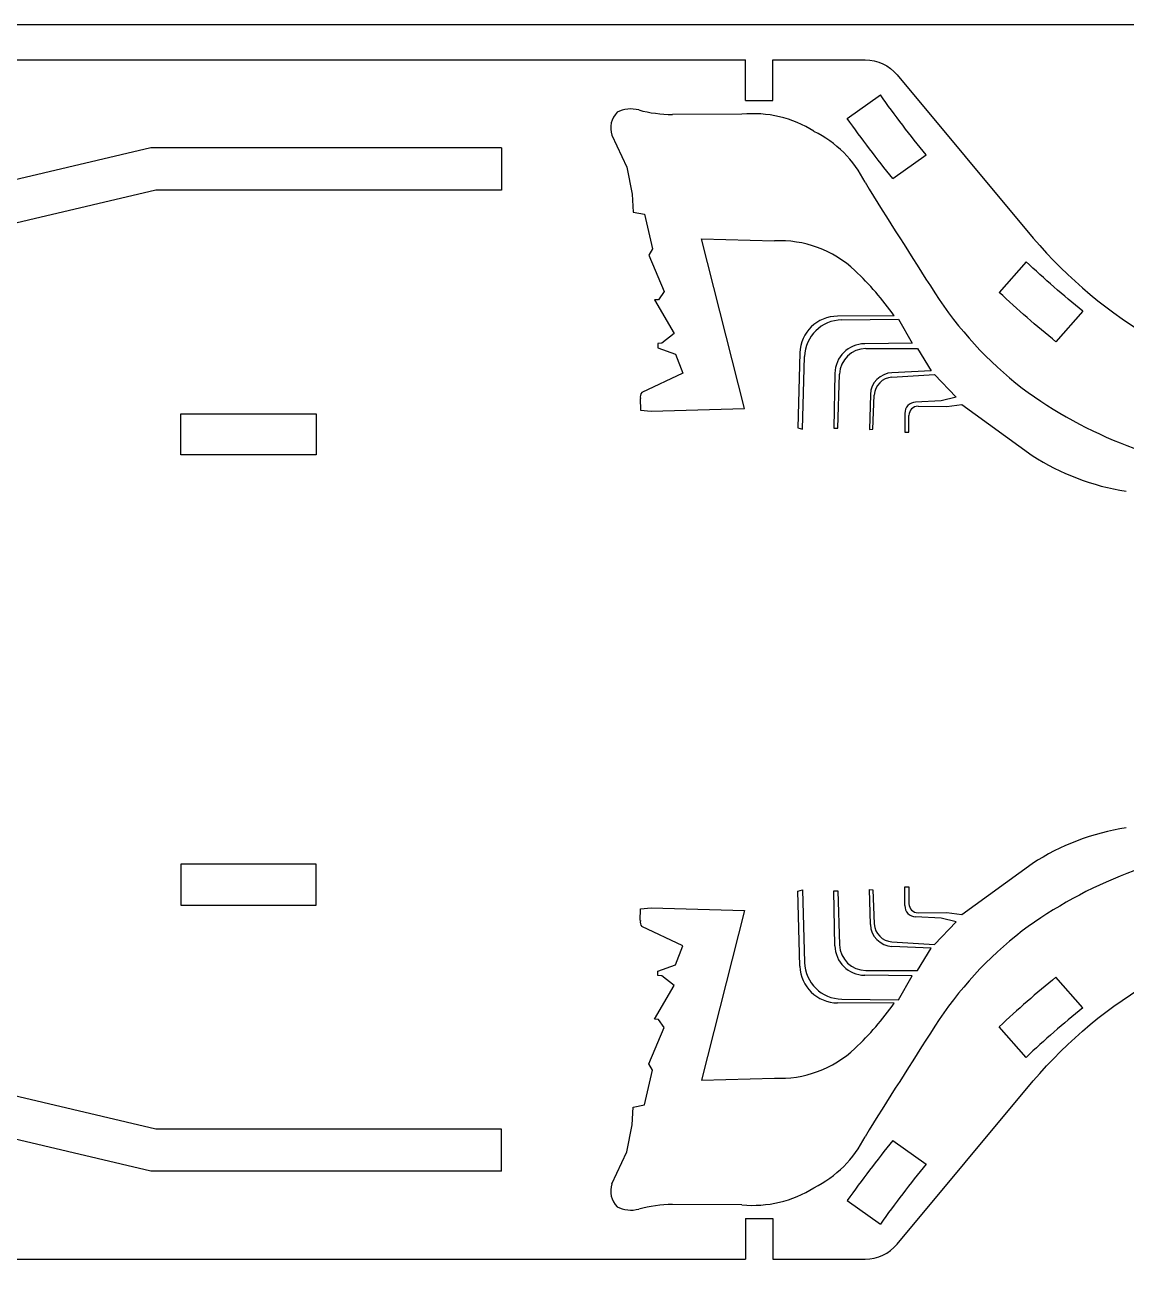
# Model space of a CAD drawing. Header units: centimetres. Extents: x 56783 to 57745, y 15612 to 15912.
# Drawn here: x 56893.9 to 56975.1, y 15820.2 to 15911.9 of the extents above; entities that cross this region are included whole.
import ezdxf

# ---------------------------------------------------------------- set-up
doc = ezdxf.new("R2010")
doc.units = ezdxf.units.CM
doc.header["$MEASUREMENT"] = 0
doc.layers.add('Exterior', color=7, linetype='Continuous')
doc.layers.add('Interior', color=4, linetype='Continuous')

msp = doc.modelspace()

# ---------------------------------------------------------------- linework, layer by layer
at = {"layer": 'Exterior'}
for p, q in [((56826.027, 15909.294), (56947.03, 15909.294)), ((56947.03, 15906.294), (56947.03, 15909.294)), ((56949.03, 15906.294), (56949.03, 15909.294)), ((56947.03, 15906.294), (56949.03, 15906.294)), ((56947.03, 15823.849), (56947.03, 15820.849)), ((56947.03, 15823.849), (56949.03, 15823.849))]:
    msp.add_line(p, q, dxfattribs=at)
msp.add_lwpolyline([(56783.2, 15611.875), (57283.2, 15611.875), (57283.2, 15911.875), (56783.2, 15911.875)], close=True, dxfattribs=at)
for points in [[(56949.03, 15906.294), (56949.03, 15909.294), (56955.85, 15909.294, -0.222614), (56958.198, 15908.194), (56968.232, 15896.151, 0.085608), (56977.284, 15888.62, 0.131191), (56979.843, 15887.905), (56987.706, 15880.782), (56988.978, 15878.588), (56989.772, 15874.151), (56989.772, 15865.072)], [(56949.03, 15823.849), (56949.03, 15820.849), (56955.85, 15820.849, 0.222614), (56958.198, 15821.949), (56968.232, 15833.993, -0.085608), (56977.284, 15841.523, -0.131191), (56979.843, 15842.238), (56987.706, 15849.361), (56988.978, 15851.556), (56989.772, 15855.993), (56989.772, 15865.072)], [(56795.514, 15841.854), (56813.448, 15841.701), (56813.448, 15839.84), (56814.132, 15838.054), (56812.192, 15836.306), (56812.192, 15835.775), (56815.388, 15835.926), (56816.796, 15837.294, 0.11387), (56826.027, 15834.866), (56826.027, 15820.849), (56947.03, 15820.849)]]:
    msp.add_lwpolyline(points, format="xyb", dxfattribs=at)
at = {"layer": 'Interior'}
for p, q in [((56954.519, 15904.973), (56956.966, 15906.709)), ((56946.758, 15905.285), (56941.627, 15905.254)), ((56937.167, 15903.742), (56938.262, 15901.37)), ((56929.028, 15902.806), (56929.028, 15899.695)), ((56957.883, 15900.548), (56960.335, 15902.288)), ((56938.262, 15901.37), (56938.671, 15899.392)), ((56938.671, 15899.392), (56938.734, 15898.073)), ((56938.734, 15898.073), (56939.57, 15897.917)), ((56939.57, 15897.917), (56940.162, 15895.357)), ((56946.955, 15883.59), (56943.775, 15896.102)), ((56943.775, 15896.102), (56949.145, 15895.946)), ((56940.162, 15895.357), (56939.885, 15894.884)), ((56939.885, 15894.884), (56941.02, 15892.212)), ((56967.704, 15894.41), (56965.729, 15892.149)), ((56941.02, 15892.212), (56940.616, 15891.607)), ((56940.616, 15891.607), (56940.303, 15891.593)), ((56940.303, 15891.593), (56941.747, 15889.105)), ((56957.985, 15890.412), (56953.798, 15890.392)), ((56971.887, 15890.754), (56969.912, 15888.494)), ((56954.117, 15890.118), (56958.292, 15890.175)), ((56958.292, 15890.175), (56959.299, 15888.39)), ((56940.857, 15888.394), (56940.56, 15888.375)), ((56940.56, 15888.375), (56940.56, 15888.059)), ((56941.747, 15889.105), (56940.857, 15888.394)), ((56959.299, 15888.39), (56955.806, 15888.354)), ((56940.56, 15888.059), (56941.85, 15887.6)), ((56941.85, 15887.6), (56942.388, 15886.178)), ((56951.035, 15887.694), (56950.875, 15882.153)), ((56955.9, 15888), (56959.71, 15888)), ((56959.71, 15888), (56960.717, 15886.359)), ((56951.224, 15882.05), (56951.378, 15887.421)), ((56942.388, 15886.178), (56939.383, 15884.757)), ((56953.607, 15886.177), (56953.525, 15882.132)), ((56953.833, 15882.132), (56953.956, 15886.116)), ((56957.816, 15885.892), (56960.963, 15886.092)), ((56960.717, 15886.359), (56957.821, 15886.224)), ((56960.963, 15886.092), (56962.545, 15884.41)), ((56939.264, 15884.318), (56939.266, 15883.449)), ((56956.232, 15884.609), (56956.155, 15882.03)), ((56956.402, 15882.05), (56956.517, 15884.569)), ((56961.456, 15884.143), (56959.56, 15884.054)), ((56962.545, 15884.41), (56961.456, 15884.143)), ((56961.868, 15883.723), (56962.978, 15883.867)), ((56962.978, 15883.867), (56968.165, 15880.127)), ((56939.266, 15883.449), (56940.073, 15883.382)), ((56940.073, 15883.382), (56946.955, 15883.59)), ((56958.766, 15883.222), (56958.766, 15881.836)), ((56959.074, 15881.836), (56959.074, 15883.078)), ((56959.747, 15883.744), (56961.868, 15883.723)), ((56950.875, 15882.153), (56951.224, 15882.05)), ((56953.525, 15882.132), (56953.833, 15882.132)), ((56956.155, 15882.03), (56956.402, 15882.05)), ((56958.766, 15881.836), (56959.074, 15881.836)), ((56962.978, 15846.276), (56968.165, 15850.017)), ((56950.875, 15847.99), (56951.224, 15848.093)), ((56951.224, 15848.093), (56951.378, 15842.723)), ((56953.607, 15843.966), (56953.525, 15848.011)), ((56953.525, 15848.011), (56953.833, 15848.011)), ((56953.833, 15848.011), (56953.956, 15844.028)), ((56956.232, 15845.534), (56956.155, 15848.114)), ((56956.155, 15848.114), (56956.402, 15848.093)), ((56956.402, 15848.093), (56956.517, 15845.574)), ((56958.766, 15846.922), (56958.766, 15848.308)), ((56958.766, 15848.308), (56959.074, 15848.308)), ((56959.074, 15848.308), (56959.074, 15847.066)), ((56951.035, 15842.449), (56950.875, 15847.99)), ((56939.264, 15845.826), (56939.266, 15846.694)), ((56939.266, 15846.694), (56940.073, 15846.761)), ((56940.073, 15846.761), (56946.955, 15846.553)), ((56946.955, 15846.553), (56943.775, 15834.041)), ((56959.747, 15846.399), (56961.868, 15846.42)), ((56961.868, 15846.42), (56962.978, 15846.276)), ((56942.388, 15843.965), (56939.383, 15845.387)), ((56961.456, 15846), (56959.56, 15846.089)), ((56960.963, 15844.051), (56962.545, 15845.734)), ((56962.545, 15845.734), (56961.456, 15846)), ((56941.85, 15842.544), (56942.388, 15843.965)), ((56957.816, 15844.251), (56960.963, 15844.051)), ((56960.717, 15843.784), (56957.821, 15843.919)), ((56959.71, 15842.143), (56960.717, 15843.784)), ((56940.56, 15842.085), (56941.85, 15842.544)), ((56940.56, 15841.769), (56940.56, 15842.085)), ((56940.857, 15841.749), (56940.56, 15841.769)), ((56941.747, 15841.038), (56940.857, 15841.749)), ((56959.299, 15841.753), (56955.806, 15841.789)), ((56955.9, 15842.143), (56959.71, 15842.143)), ((56958.292, 15839.968), (56959.299, 15841.753)), ((56971.887, 15839.389), (56969.912, 15841.65)), ((56940.303, 15838.55), (56941.747, 15841.038)), ((56957.985, 15839.731), (56953.798, 15839.752)), ((56954.117, 15840.025), (56958.292, 15839.968)), ((56939.885, 15835.26), (56941.02, 15837.931)), ((56940.616, 15838.536), (56940.303, 15838.55)), ((56941.02, 15837.931), (56940.616, 15838.536)), ((56967.704, 15835.734), (56965.729, 15837.994)), ((56940.162, 15834.787), (56939.885, 15835.26)), ((56939.57, 15832.226), (56940.162, 15834.787)), ((56943.775, 15834.041), (56949.145, 15834.198)), ((56938.671, 15830.751), (56938.734, 15832.07)), ((56938.734, 15832.07), (56939.57, 15832.226)), ((56938.262, 15828.774), (56938.671, 15830.751)), ((56929.028, 15827.337), (56929.028, 15830.448)), ((56937.167, 15826.401), (56938.262, 15828.774)), ((56957.883, 15829.595), (56960.335, 15827.855)), ((56954.519, 15825.17), (56956.966, 15823.434)), ((56946.758, 15824.858), (56941.627, 15824.889))]:
    msp.add_line(p, q, dxfattribs=at)
for points in [[(56960.335, 15902.288, -0.017121), (56956.966, 15906.709)], [(56957.883, 15900.548, -0.01651), (56954.519, 15904.973)], [(56971.887, 15890.754, -0.017111), (56967.704, 15894.41, -0.017111)], [(56969.912, 15888.494, -0.016501), (56965.729, 15892.149, -0.016501)], [(56969.912, 15841.65, 0.016501), (56965.729, 15837.994, 0.016501)], [(56971.887, 15839.389, 0.017111), (56967.704, 15835.734, 0.017111)], [(56957.883, 15829.595, 0.01651), (56954.519, 15825.17)], [(56960.335, 15827.855, 0.017121), (56956.966, 15823.434)]]:
    msp.add_lwpolyline(points, format="xyb", dxfattribs=at)
for points in [[(56903.169, 15902.806), (56841.593, 15888.287)], [(56929.028, 15902.806), (56903.169, 15902.806)], [(56903.531, 15899.695), (56842.064, 15885.201)], [(56929.028, 15899.695), (56903.531, 15899.695)], [(56903.531, 15830.448), (56842.064, 15844.942)], [(56903.169, 15827.337), (56841.593, 15841.857)], [(56929.028, 15830.448), (56903.531, 15830.448)], [(56929.028, 15827.337), (56903.169, 15827.337)]]:
    msp.add_lwpolyline(points, dxfattribs=at)
for points in [[(56905.371, 15883.193), (56915.363, 15883.193), (56915.363, 15880.168), (56905.371, 15880.168)], [(56905.371, 15846.951), (56915.363, 15846.951), (56915.363, 15849.976), (56905.371, 15849.976)]]:
    msp.add_lwpolyline(points, close=True, dxfattribs=at)
for centre, radius, start, end in [((56938.711, 15904.277), 1.633, 135.32477, 199.09221), ((56938.574, 15903.449), 2.226, 74.8551, 117.40676), ((56941.807, 15915.61), 10.357, 255.16575, 269.00298), ((56947.57, 15896.897), 8.428, 57.7415, 95.52908), ((56948.428, 15896.614), 8.255, 26.26073, 63.83653), ((57447.422, 16205.027), 578.395, 211.796711, 212.751535), ((56949.549, 15887.873), 8.083, 46.7394, 92.86446), ((56940.255, 15877.996), 21.645, 35.00226, 46.7394), ((56984.612, 15907.32), 28.101, 212.75154, 232.28535), ((56953.812, 15887.614), 2.778, 90.2791, 178.34253), ((56954.155, 15887.341), 2.778, 90.78014, 178.35518), ((56955.829, 15886.132), 2.222, 90.59285, 178.84099), ((56955.9, 15886.056), 1.944, 90, 178.23516), ((56957.898, 15884.559), 1.667, 92.66801, 178.28787), ((56957.904, 15884.506), 1.389, 93.63926, 177.39366), ((56939.72, 15884.43), 0.469, 135.84961, 193.81055), ((56986.831, 15911.284), 32.602, 233.46312, 264.53408), ((56959.599, 15883.222), 0.833, 92.69036, 180), ((56959.74, 15883.078), 0.667, 89.43907, 180), ((56977.621, 15894.574), 17.267, 236.79327, 261.55276), ((56977.621, 15835.569), 17.267, 98.44724, 123.20673), ((56986.831, 15818.859), 32.602, 95.46592, 126.53688), ((56959.599, 15846.922), 0.833, 180, 267.30964), ((56959.74, 15847.066), 0.667, 180, 270.56093), ((56939.72, 15845.714), 0.469, 166.18945, 224.15039), ((56957.898, 15845.584), 1.667, 181.71213, 267.33199), ((56957.904, 15845.637), 1.389, 182.60634, 266.36074), ((56984.612, 15822.824), 28.101, 127.71465, 147.24846), ((56955.829, 15844.011), 2.222, 181.15901, 269.40715), ((56955.9, 15844.087), 1.944, 181.76484, 270), ((56954.155, 15842.803), 2.778, 181.64482, 269.21986), ((56953.812, 15842.529), 2.778, 181.65747, 269.7209), ((56940.255, 15852.147), 21.645, 313.2606, 324.99774), ((57447.422, 15525.116), 578.395, 147.248465, 148.203289), ((56949.549, 15842.271), 8.083, 267.13554, 313.2606), ((56948.428, 15833.529), 8.255, 296.16347, 333.73927), ((56938.711, 15825.867), 1.633, 160.90779, 224.67523), ((56947.57, 15833.247), 8.428, 264.47092, 302.2585), ((56938.574, 15826.695), 2.226, 242.59324, 285.1449), ((56941.807, 15814.534), 10.357, 90.99702, 104.83425)]:
    msp.add_arc(centre, radius, start, end, dxfattribs=at)

doc.saveas('drawing.dxf')
